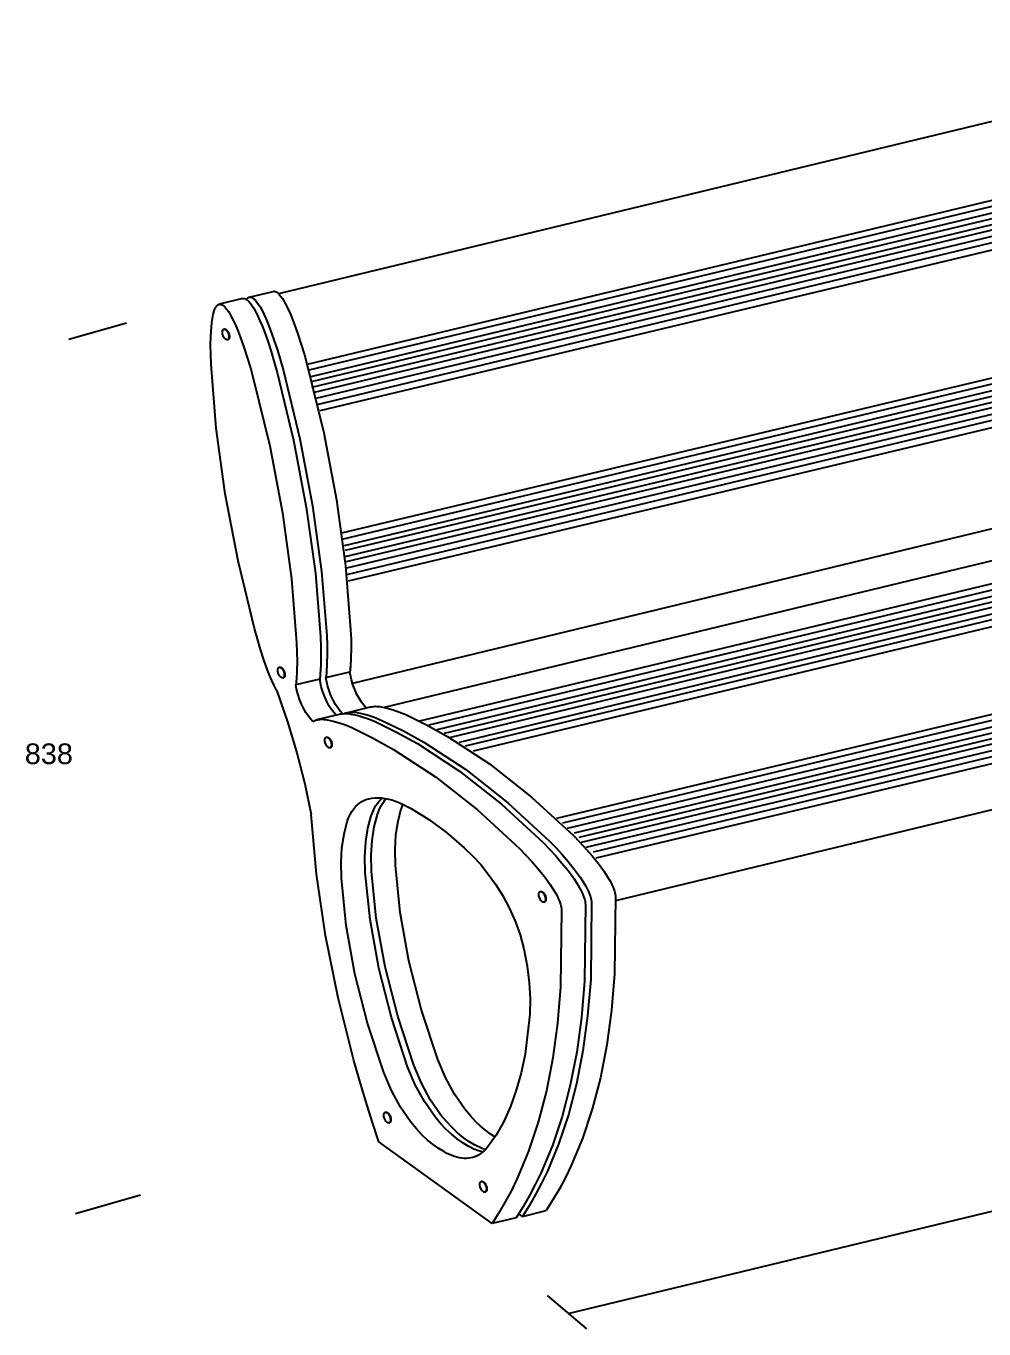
# Model space of a CAD drawing. Extents: x -56 to 236, y 85 to 286.
# Drawn here: x -56.3 to 89.9, y 84.6 to 283.4 of the extents above; entities that cross this region are included whole.
import ezdxf

# ---------------------------------------------------------------- set-up
doc = ezdxf.new("R2010")
doc.units = 0
doc.layers.add('LIVELLO_1', color=160, linetype='Continuous')
doc.styles.add('STD', font='txt')

# ---------------------------------------------------------------- blocks, each defined once
blk = doc.blocks.new('AI9-BLK1')
at = {"layer": 'LIVELLO_1', "color": 7}
for p, q in [((59.65734, 90.063667), (-109.577635, 49.230328)), ((64.308219, 78.99492), (-105.218212, 38.447696)), ((64.775374, 78.210816), (-104.967925, 37.586595)), ((65.029967, 77.299588), (-104.686978, 36.566674)), ((65.248386, 76.454334), (-104.62221, 35.809098)), ((65.361041, 75.593233), (-104.550724, 34.913717)), ((65.540186, 74.756074), (-104.17986, 34.184907)), ((65.794434, 73.876714), (-103.922683, 33.255076)), ((66.048682, 72.997009), (-103.771788, 32.293378)), ((66.268479, 71.879075), (-103.302738, 31.395241)), ((68.993205, 52.931394), (-99.978049, 12.733676)), ((69.068652, 52.139195), (-99.955484, 11.745622)), ((69.293962, 51.153725), (-99.577901, 10.802355)), ((69.496878, 50.316567), (-99.426834, 10.047363)), ((-115.01658, 48.493939), (-118.659252, 47.619402)), ((-114.064183, 48.724244), (-110.418928, 49.601193)), ((69.66741, 49.452882), (-99.653349, 9.080324)), ((69.622624, 48.620891), (-99.281106, 8.349275)), ((69.696693, 47.614234), (-99.238904, 7.368973)), ((69.823817, 46.737457), (-99.238904, 6.356976)), ((-117.942672, 43.831175), (-117.863435, 43.849606)), ((69.827951, 45.606088), (-98.944693, 5.371507)), ((-117.386461, 42.22042), (-117.306879, 42.238852)), ((69.895131, 30.396508), (-98.307522, -10.190506)), ((74.519482, 26.671671), (-93.45011, -13.859705)), ((80.536342, 24.515213), (-88.086785, -15.944849)), ((81.596053, 23.778652), (-86.674641, -16.561866)), ((82.86626, 23.142687), (-85.453182, -17.295844)), ((83.930105, 22.509651), (-84.310099, -17.852226)), ((84.969835, 21.990303), (-83.328419, -18.4484)), ((86.153914, 21.222047), (-82.050289, -19.208733)), ((87.28115, 20.604685), (-81.093758, -19.778207)), ((88.528963, 19.87622), (-79.895209, -20.551803)), ((101.733325, 9.520091), (-67.175917, -30.812676)), ((102.677626, 8.820909), (-66.253837, -31.519954)), ((103.371813, 8.012689), (-65.558445, -32.327829)), ((104.481822, 7.318675), (-64.451019, -33.022015)), ((105.176009, 6.62466), (-63.757004, -33.713446)), ((105.546701, 5.896023), (-63.383384, -34.442084)), ((106.242266, 5.087975), (-62.691953, -35.249959)), ((107.350898, 4.393789), (-61.581771, -35.944145)), ((107.769822, 3.469297), (-61.164742, -36.868809)), ((110.504883, -2.653326), (-58.151145, -43.349034)), ((-109.486168, -7.745178), (-109.408137, -7.72399)), ((-108.931335, -9.353348), (-108.851754, -9.334745)), ((-103.3067, -9.53611), (-106.950922, -10.410303)), ((-102.355682, -9.305634), (-98.710254, -8.431441)), ((-109.907503, -11.252802), (-109.854621, -11.356154)), ((-99.204453, -14.670508), (-95.556269, -13.796143)), ((-100.155471, -14.900985), (-103.799521, -15.775178)), ((-102.310723, -18.405853), (-102.23252, -18.390178)), ((-101.752962, -20.016608), (-101.676137, -19.998004)), ((-69.650357, -41.94998), (-69.570775, -41.928965)), ((-69.088634, -43.558151), (-69.009052, -43.539547)), ((-93.296459, -75.61752), (-93.217049, -75.596161)), ((-92.740076, -77.225347), (-92.662044, -77.203987)), ((-76.970323, -92.593573), (-94.270215, -80.126461)), ((-78.659281, -86.166747), (-78.5797, -86.147799)), ((-78.102726, -87.777674), (-78.023317, -87.758726)), ((-72.373705, -91.489075), (-72.922164, -91.094267)), ((-73.324896, -91.717141), (-76.970323, -92.593573))]:
    blk.add_line(p, q, dxfattribs=at)
for points in [[(-115.01658, 48.493939), (-114.974377, 48.504274), (-114.931831, 48.507203), (-114.886872, 48.507203), (-114.843119, 48.504274), (-114.798161, 48.501691), (-114.751652, 48.491011), (-114.703937, 48.47792), (-114.657773, 48.462072), (-114.609886, 48.440885), (-114.560966, 48.422281), (-114.464331, 48.363887), (-114.36873, 48.294985), (-114.266927, 48.215575), (-114.17012, 48.122902), (-114.076069, 48.016966)], [(-114.489308, 48.38249), (-114.437632, 48.448636), (-114.378204, 48.514954), (-114.321187, 48.570593), (-114.257625, 48.623647)], [(-114.257625, 48.623647), (-114.237816, 48.642078), (-114.215251, 48.658098), (-114.192858, 48.671362), (-114.167536, 48.684625), (-114.143765, 48.697717), (-114.121027, 48.708396), (-114.098634, 48.713736), (-114.069351, 48.721488), (-114.044374, 48.727), (-114.017847, 48.729584), (-113.992697, 48.734751), (-113.964964, 48.734751), (-113.935681, 48.73768), (-113.910704, 48.734751), (-113.878837, 48.732168), (-113.853516, 48.729584), (-113.795294, 48.71632), (-113.735693, 48.7003), (-113.673337, 48.676529), (-113.613909, 48.650174), (-113.555687, 48.615723), (-113.493331, 48.578516), (-113.431147, 48.536142), (-113.307985, 48.432789), (-113.213761, 48.345283), (-113.12505, 48.247443)], [(-114.076069, 48.016966), (-113.829744, 47.715003), (-113.596684, 47.381173), (-113.370169, 47.0234), (-113.162085, 46.647196)], [(-113.12505, 48.247443), (-112.879932, 47.942896), (-112.640153, 47.61165), (-112.4176, 47.254049), (-112.211066, 46.875089)], [(-110.418928, 49.601193), (-110.378965, 49.606361), (-110.336762, 49.611873), (-110.292837, 49.611873), (-110.247879, 49.609289), (-110.201542, 49.603777), (-110.156584, 49.595853), (-110.110075, 49.582589), (-110.06236, 49.566742), (-110.01344, 49.545555), (-109.965725, 49.524367), (-109.870468, 49.468729), (-109.768494, 49.399827), (-109.671859, 49.320245), (-109.576257, 49.224988), (-109.482378, 49.121636)], [(-109.482378, 49.121636), (-109.234676, 48.817089), (-108.997309, 48.485843), (-108.774928, 48.128242), (-108.566844, 47.752038)], [(-108.566844, 47.752038), (-108.192018, 46.999457), (-107.840963, 46.2312), (-107.509717, 45.449853), (-107.20517, 44.654897)], [(-119.846259, 44.146229), (-119.778735, 44.816472), (-119.684684, 45.457604), (-119.553598, 46.064458), (-119.401153, 46.636688)], [(-119.401153, 46.636688), (-119.296422, 46.912124), (-119.2382, 47.036836), (-119.170676, 47.150696), (-119.101774, 47.259217), (-119.024948, 47.354474), (-118.941405, 47.444735), (-118.854072, 47.521561)], [(-118.854072, 47.521561), (-118.832884, 47.539992), (-118.807735, 47.553428), (-118.787926, 47.56652), (-118.765533, 47.579783), (-118.742795, 47.593047), (-118.71644, 47.603554), (-118.691119, 47.61165), (-118.667348, 47.616818), (-118.642026, 47.62233), (-118.614293, 47.627498), (-118.590522, 47.630082), (-118.560033, 47.630082), (-118.533506, 47.630082), (-118.503189, 47.630082), (-118.479245, 47.630082), (-118.448928, 47.624914), (-118.390362, 47.614234), (-118.330934, 47.595631), (-118.273918, 47.574443), (-118.211561, 47.547916), (-118.150755, 47.510881), (-118.088399, 47.473846), (-118.026215, 47.431472), (-117.903053, 47.328119), (-117.811758, 47.240613), (-117.720119, 47.142601)], [(-117.720119, 47.142601), (-117.472588, 46.837882), (-117.240561, 46.506636), (-117.01818, 46.149035), (-116.807513, 45.773003)], [(-116.807513, 45.773003), (-116.432686, 45.01801), (-116.081631, 44.252165), (-115.752969, 43.468062), (-115.445839, 42.676034)], [(-113.162085, 46.647196), (-112.788464, 45.894787), (-112.434825, 45.126531), (-112.106508, 44.345011), (-111.800239, 43.552811)], [(-112.211066, 46.875089), (-111.837618, 46.12268), (-111.486563, 45.357008), (-111.155317, 44.572904), (-110.849392, 43.77812)], [(-119.887428, 38.508502), (-119.941688, 39.965778), (-119.954952, 41.391014), (-119.921879, 42.787311), (-119.846259, 44.146229)], [(-117.942672, 43.831175), (-117.925446, 43.833759), (-117.908221, 43.838926), (-117.890995, 43.838926), (-117.87377, 43.838926), (-117.855339, 43.833759), (-117.838113, 43.831175), (-117.820888, 43.828246), (-117.801078, 43.820495), (-117.783853, 43.817911), (-117.762665, 43.807231), (-117.725631, 43.788628), (-117.683084, 43.764857), (-117.643293, 43.738502), (-117.603674, 43.701122), (-117.564056, 43.666671), (-117.487058, 43.582094), (-117.418156, 43.481325), (-117.35201, 43.370221), (-117.295166, 43.250848), (-117.246073, 43.126308), (-117.209039, 42.999184), (-117.181133, 42.87206), (-117.163908, 42.750276), (-117.161152, 42.636243), (-117.171659, 42.527551), (-117.181133, 42.479836), (-117.191813, 42.434878), (-117.209039, 42.395259), (-117.226264, 42.355296), (-117.246073, 42.320845), (-117.257787, 42.30517), (-117.267261, 42.291906), (-117.280524, 42.27847), (-117.295166, 42.265207), (-117.309463, 42.257455), (-117.321521, 42.246775), (-117.340125, 42.238852), (-117.354594, 42.233684), (-117.369236, 42.225588), (-117.386461, 42.22042), (-117.40093, 42.22042), (-117.418156, 42.21508), (-117.435381, 42.21508), (-117.452607, 42.21508), (-117.469832, 42.22042), (-117.492398, 42.22042), (-117.509623, 42.225588), (-117.526849, 42.230756), (-117.54683, 42.238852), (-117.564056, 42.246775), (-117.606258, 42.265207), (-117.643293, 42.289322), (-117.68584, 42.315677), (-117.725631, 42.350128), (-117.762665, 42.387163), (-117.838113, 42.471912), (-117.912183, 42.572681), (-117.977123, 42.681374), (-118.034139, 42.800402), (-118.080476, 42.927698), (-118.12285, 43.052239), (-118.150755, 43.179363), (-118.165397, 43.303903), (-118.167981, 43.415007), (-118.157301, 43.526284), (-118.150755, 43.573998), (-118.137492, 43.619129), (-118.120266, 43.661504), (-118.103041, 43.698539), (-118.080476, 43.73299), (-118.071174, 43.746253), (-118.05946, 43.762273), (-118.046025, 43.775364), (-118.034139, 43.786044), (-118.019497, 43.793968), (-118.006406, 43.804475), (-117.991764, 43.812571), (-117.977123, 43.820495), (-117.959897, 43.828246), (-117.942672, 43.831175)], [(-117.863435, 43.849606), (-117.846209, 43.854946), (-117.828984, 43.85753), (-117.811758, 43.85753), (-117.794533, 43.85753), (-117.777307, 43.854946), (-117.760082, 43.852362), (-117.742856, 43.847022), (-117.720119, 43.841682), (-117.703065, 43.833759), (-117.683084, 43.828246), (-117.643293, 43.807231), (-117.603674, 43.78346), (-117.564056, 43.756761), (-117.524093, 43.72231), (-117.48568, 43.685275), (-117.41161, 43.600698), (-117.340125, 43.499929), (-117.272428, 43.388652), (-117.215584, 43.269452), (-117.166492, 43.147496), (-117.129457, 43.020372), (-117.101724, 42.890664), (-117.084498, 42.771291), (-117.080364, 42.652091), (-117.09225, 42.548738), (-117.101724, 42.498612), (-117.114815, 42.450725), (-117.129457, 42.411106), (-117.146682, 42.376655), (-117.166492, 42.339448), (-117.178377, 42.326357), (-117.188885, 42.312921), (-117.203526, 42.299658), (-117.215584, 42.286394), (-117.230054, 42.275886), (-117.24349, 42.265207), (-117.260715, 42.257455), (-117.275012, 42.251943), (-117.289654, 42.246775), (-117.306879, 42.238852)], [(-110.849392, 43.77812), (-110.294387, 42.209568), (-109.773661, 40.628097), (-109.29152, 39.04387), (-108.84917, 37.459471)], [(-107.20517, 44.654897), (-106.646204, 43.083934), (-106.129612, 41.504874), (-105.648676, 39.920647), (-105.200986, 38.333836)], [(-115.445839, 42.676034), (-114.889456, 41.104898), (-114.371658, 39.523427), (-113.886589, 37.941612), (-113.444238, 36.354801)], [(-111.800239, 43.552811), (-111.246612, 41.979264), (-110.724852, 40.400204), (-110.242711, 38.815977), (-109.797605, 37.231578)], [(-113.273534, -1.837356), (-115.771745, 8.492247), (-117.717535, 18.715912), (-119.09385, 28.751303), (-119.887428, 38.508502)], [(-105.200986, 38.333836), (-102.701397, 28.004234), (-100.756985, 17.780741), (-99.379291, 7.745178), (-98.58847, -2.012194)], [(-113.444238, 36.354801), (-110.944649, 26.022615), (-108.994725, 15.79895), (-107.621166, 5.763559), (-106.828966, -3.993813)], [(-109.797605, 37.231578), (-107.296465, 26.899564), (-105.352053, 16.673142), (-103.97436, 6.640508), (-103.183538, -3.116864)], [(-108.84917, 37.459471), (-106.345619, 27.127285), (-104.399657, 16.903619), (-103.026097, 6.870985), (-102.23252, -2.891727)], [(-111.26935, -8.158417), (-111.826938, -6.587453), (-112.346114, -5.008566), (-112.825671, -3.424167), (-113.273534, -1.837356)], [(-103.183538, -3.116864), (-103.129278, -4.576551), (-103.119976, -6.001959), (-103.149087, -7.3955), (-103.226085, -8.754591)], [(-102.23252, -2.891727), (-102.180843, -4.346074), (-102.167579, -5.771482), (-102.199447, -7.165023), (-102.276272, -8.524114)], [(-98.58847, -2.012194), (-98.531453, -3.469297), (-98.522152, -4.897117), (-98.556603, -6.29083), (-98.630844, -7.649921)], [(-106.828966, -3.993813), (-106.774706, -5.450916), (-106.762648, -6.876324), (-106.794515, -8.272449), (-106.868757, -9.628784)], [(-109.486168, -7.745178), (-109.474282, -7.74001), (-109.457057, -7.737082), (-109.439832, -7.737082), (-109.420022, -7.737082), (-109.402797, -7.74001), (-109.382987, -7.742594), (-109.365762, -7.747761), (-109.348537, -7.750517), (-109.325971, -7.761025), (-109.306162, -7.766365), (-109.269127, -7.787552), (-109.229164, -7.811496), (-109.189545, -7.837851), (-109.151133, -7.869718), (-109.114098, -7.906753), (-109.037272, -7.994258), (-108.962858, -8.092271), (-108.89809, -8.203547), (-108.83849, -8.322748), (-108.78957, -8.447288), (-108.749607, -8.574412), (-108.725836, -8.701536), (-108.709988, -8.823492), (-108.70861, -8.939937), (-108.715156, -9.045873), (-108.725836, -9.093588), (-108.737893, -9.141475), (-108.749607, -9.183677), (-108.772344, -9.220884), (-108.792154, -9.252579), (-108.804211, -9.268599), (-108.817303, -9.281862), (-108.826605, -9.29771), (-108.83849, -9.305634), (-108.854338, -9.316313), (-108.868979, -9.326821), (-108.883621, -9.334745), (-108.89809, -9.342668), (-108.915316, -9.348008), (-108.931335, -9.353348), (-108.948561, -9.355932), (-108.965786, -9.358516), (-108.980084, -9.358516), (-109.002821, -9.358516), (-109.020047, -9.358516), (-109.037272, -9.353348), (-109.054498, -9.353348), (-109.074307, -9.342668), (-109.091532, -9.340084), (-109.114098, -9.332161), (-109.151133, -9.31373), (-109.192129, -9.28703), (-109.229164, -9.257919), (-109.271711, -9.226224), (-109.308746, -9.186433), (-109.385571, -9.101684), (-109.457057, -9.003671), (-109.519413, -8.892394), (-109.577635, -8.773194), (-109.63069, -8.648654), (-109.667725, -8.52153), (-109.694252, -8.394406), (-109.711477, -8.272449), (-109.714061, -8.155833), (-109.702176, -8.049896), (-109.694252, -7.999426), (-109.682366, -7.957223), (-109.667725, -7.917432), (-109.649121, -7.877641), (-109.63069, -7.843363), (-109.617254, -7.827343), (-109.605541, -7.814079), (-109.590899, -7.800816), (-109.577635, -7.787552), (-109.562994, -7.779628), (-109.55128, -7.768949), (-109.536639, -7.761025), (-109.519413, -7.753274), (-109.50615, -7.750517), (-109.486168, -7.745178)], [(-109.408137, -7.72399), (-109.392289, -7.72399), (-109.375064, -7.721406), (-109.357838, -7.718823), (-109.340613, -7.718823), (-109.323387, -7.721406), (-109.303578, -7.72399), (-109.286353, -7.726574), (-109.269127, -7.731914), (-109.246389, -7.74001), (-109.22658, -7.747761), (-109.189545, -7.766365), (-109.151133, -7.790136), (-109.108758, -7.819419), (-109.071723, -7.851114), (-109.03176, -7.888321), (-108.955107, -7.973071), (-108.883621, -8.07384), (-108.818509, -8.18236), (-108.760286, -8.304317), (-108.709988, -8.428857), (-108.672953, -8.553225), (-108.646426, -8.680521), (-108.631957, -8.804889), (-108.629201, -8.921505), (-108.635746, -9.027442), (-108.646426, -9.075157), (-108.655728, -9.122871), (-108.672953, -9.16249), (-108.692763, -9.199697), (-108.712572, -9.234148), (-108.725836, -9.249995), (-108.737893, -9.263259), (-108.747023, -9.27635), (-108.760286, -9.28703), (-108.774928, -9.300294), (-108.78957, -9.310801), (-108.804211, -9.316313), (-108.818509, -9.324065), (-108.834528, -9.329405), (-108.851754, -9.334745)], [(-98.630844, -7.649921), (-98.64807, -7.84853), (-98.665123, -8.04714), (-98.685105, -8.237998), (-98.710254, -8.431441)], [(-109.907503, -11.252802), (-110.28233, -10.503149), (-110.636141, -9.73472), (-110.964459, -8.9532), (-111.26935, -8.158417)], [(-106.868757, -9.628784), (-106.888566, -9.830322), (-106.905792, -10.023419), (-106.925773, -10.219617), (-106.950922, -10.410303)], [(-103.226085, -8.754591), (-103.240554, -8.9532), (-103.260536, -9.149226), (-103.282929, -9.342668), (-103.3067, -9.53611)], [(-100.805905, -15.057393), (-101.166262, -14.633474), (-101.513184, -14.164424), (-101.841846, -13.655583), (-102.217878, -12.974832), (-102.550502, -12.251535), (-102.837823, -11.501882), (-103.065716, -10.741549), (-103.3067, -9.53611)], [(-102.276272, -8.524114), (-102.290742, -8.725307), (-102.310723, -8.921505), (-102.333116, -9.114775), (-102.355682, -9.305634)], [(-99.844207, -14.840007), (-100.206976, -14.418844), (-100.554241, -13.949795), (-100.882731, -13.438542), (-101.260314, -12.755035), (-101.596727, -12.029154), (-101.884048, -11.279329), (-102.110735, -10.51624), (-102.355682, -9.305634)], [(-96.210665, -13.952378), (-96.572228, -13.528459), (-96.920699, -13.059754), (-97.243849, -12.55367), (-97.62281, -11.870163), (-97.953883, -11.146865), (-98.237415, -10.399796), (-98.467891, -9.636879), (-98.710254, -8.431441)], [(-109.854621, -11.356154), (-108.212, -16.04269), (-106.787969, -20.769189), (-105.586492, -25.492759), (-104.624794, -30.181879)], [(-104.359866, -16.029426), (-104.730903, -15.61102), (-105.089709, -15.139386), (-105.430085, -14.625378), (-105.746861, -14.074335), (-106.1005, -13.343113), (-106.406425, -12.582781), (-106.659295, -11.806601), (-106.828966, -11.101734), (-106.950922, -10.410303)], [(-95.556269, -13.796143), (-95.365583, -13.753769), (-95.172313, -13.724485), (-94.974737, -13.706054), (-94.774749, -13.695546), (-94.572177, -13.69813), (-94.364094, -13.711222), (-94.154804, -13.732581), (-93.944137, -13.761692)], [(-93.944137, -13.761692), (-93.015683, -13.963058), (-92.073966, -14.227986), (-91.121398, -14.561816), (-90.156943, -14.967131)], [(-104.359866, -16.029426), (-104.265987, -15.960524), (-104.214311, -15.931586), (-104.165218, -15.902302), (-104.113542, -15.875947), (-104.063243, -15.85476), (-104.007605, -15.8334), (-103.954551, -15.817553)], [(-103.954551, -15.817553), (-103.786258, -15.775178), (-103.618137, -15.738144), (-103.448466, -15.711444), (-103.277762, -15.690429), (-103.097583, -15.676993), (-102.921366, -15.674409), (-102.694851, -15.682505), (-102.464374, -15.700937), (-102.184805, -15.743311)], [(-102.184805, -15.743311), (-101.258936, -15.941921), (-100.317046, -16.207021), (-99.362066, -16.540851), (-98.396233, -16.94875)], [(-100.155471, -14.900985), (-99.965991, -14.858438), (-99.767381, -14.826571), (-99.569805, -14.80814), (-99.36999, -14.800216), (-99.164662, -14.800216), (-98.959334, -14.81348), (-98.751251, -14.837251), (-98.539377, -14.866534)], [(-99.595127, -14.810896), (-99.538283, -14.781785), (-99.47851, -14.755086), (-99.41891, -14.731314), (-99.358104, -14.710127), (-99.192395, -14.670508), (-99.026858, -14.633474), (-98.853398, -14.606774), (-98.677181, -14.588343), (-98.502342, -14.575079), (-98.324748, -14.569739), (-98.099783, -14.580419), (-97.869134, -14.599023), (-97.589737, -14.641225)], [(-98.539377, -14.866534), (-97.61213, -15.065144), (-96.667657, -15.332656), (-95.716638, -15.669242), (-94.752356, -16.06939)], [(-97.589737, -14.641225), (-96.660939, -14.837251), (-95.719222, -15.104935), (-94.76562, -15.438765), (-93.803749, -15.841496)], [(-93.803749, -15.841496), (-90.629955, -17.385933), (-87.441519, -19.153094), (-81.024856, -23.349393), (-74.61095, -28.401798), (-68.25027, -34.259149)], [(-90.156943, -14.967131), (-86.985905, -16.508984), (-83.797469, -18.276145), (-77.380979, -22.4752), (-70.964316, -27.527433), (-64.602086, -33.38754)], [(-98.396233, -16.94875), (-95.229157, -18.488019), (-92.036759, -20.257764), (-85.621647, -24.454235), (-79.204985, -29.506295), (-72.842754, -35.363991)], [(-94.752356, -16.06939), (-91.583729, -17.613826), (-88.39271, -19.383571), (-81.976047, -23.57987), (-75.562141, -28.629519), (-69.19991, -34.489626)], [(-102.310723, -18.405853), (-102.296082, -18.403269), (-102.278856, -18.400513), (-102.261631, -18.400513), (-102.244405, -18.400513), (-102.227352, -18.403269), (-102.204614, -18.405853), (-102.187389, -18.408609), (-102.167579, -18.416533), (-102.150354, -18.424457), (-102.127961, -18.429797), (-102.090754, -18.450984), (-102.053719, -18.472171), (-102.01255, -18.498699), (-101.975515, -18.535733), (-101.933141, -18.572768), (-101.859071, -18.65769), (-101.787413, -18.758287), (-101.719889, -18.866807), (-101.664251, -18.986007), (-101.613953, -19.110548), (-101.574162, -19.237672), (-101.547635, -19.364796), (-101.532993, -19.486752), (-101.530409, -19.603368), (-101.539711, -19.709305), (-101.547635, -19.759776), (-101.559692, -19.801978), (-101.574162, -19.841769), (-101.596727, -19.88156), (-101.616536, -19.916011), (-101.62446, -19.932031), (-101.639102, -19.945122), (-101.650987, -19.958386), (-101.664251, -19.971649), (-101.678893, -19.982157), (-101.693362, -19.990253), (-101.705248, -19.998004), (-101.719889, -20.0061), (-101.735737, -20.01144), (-101.752962, -20.016608), (-101.772944, -20.019191), (-101.787413, -20.02212), (-101.804639, -20.02212), (-101.821864, -20.02212), (-101.841846, -20.019191), (-101.859071, -20.016608), (-101.876297, -20.01144), (-101.89869, -20.008684), (-101.915915, -20.00076), (-101.935725, -19.992837), (-101.975515, -19.971649), (-102.013928, -19.953218), (-102.053719, -19.921351), (-102.090754, -19.889484), (-102.130545, -19.852449), (-102.20737, -19.764943), (-102.278856, -19.667103), (-102.343796, -19.555654), (-102.402018, -19.436626), (-102.452317, -19.312086), (-102.489524, -19.184789), (-102.516051, -19.057665), (-102.530693, -18.935709), (-102.533276, -18.821849), (-102.526558, -18.713328), (-102.516051, -18.665613), (-102.503993, -18.620655), (-102.489524, -18.575524), (-102.472298, -18.541073), (-102.452317, -18.506622), (-102.439053, -18.490603), (-102.429924, -18.477339), (-102.415282, -18.464248), (-102.402018, -18.453568), (-102.387377, -18.44306), (-102.372907, -18.432381), (-102.358438, -18.427213), (-102.343796, -18.416533), (-102.329154, -18.408609), (-102.310723, -18.405853)], [(-102.23252, -18.390178), (-102.217878, -18.384666), (-102.199447, -18.379498), (-102.182221, -18.379498), (-102.164996, -18.379498), (-102.14777, -18.384666), (-102.125205, -18.38725), (-102.107979, -18.390178), (-102.089548, -18.395346), (-102.070945, -18.403269), (-102.052513, -18.408609), (-102.01255, -18.429797), (-101.975515, -18.453568), (-101.933141, -18.479923), (-101.893522, -18.517302), (-101.853559, -18.551753), (-101.779489, -18.63633), (-101.705248, -18.739683), (-101.641686, -18.848204), (-101.584669, -18.967576), (-101.532993, -19.092116), (-101.495958, -19.216656), (-101.470809, -19.346364), (-101.453583, -19.468148), (-101.451, -19.584765), (-101.461507, -19.690874), (-101.470809, -19.738588), (-101.480111, -19.786131), (-101.495958, -19.825749), (-101.515767, -19.863129), (-101.537127, -19.89758), (-101.545051, -19.910671), (-101.559692, -19.926518), (-101.571406, -19.939782), (-101.584669, -19.953218), (-101.599311, -19.960969), (-101.613953, -19.971649), (-101.627216, -19.982157), (-101.641686, -19.987669), (-101.658911, -19.992837), (-101.676137, -19.998004)], [(-99.09576, -31.281553), (-98.890432, -30.72517), (-98.655994, -30.208406), (-98.391066, -29.736772), (-98.102367, -29.313026), (-97.780423, -28.934065), (-97.61213, -28.764566), (-97.434707, -28.602991), (-97.254529, -28.457264), (-97.066427, -28.324628), (-96.870401, -28.203016), (-96.675581, -28.094151), (-96.470425, -27.999066), (-96.260963, -27.916728), (-96.047712, -27.850583), (-95.827743, -27.79236)], [(-95.827743, -27.79236), (-95.356281, -27.707611), (-94.8688, -27.657313), (-94.374601, -27.646633), (-93.867483, -27.675916), (-93.350891, -27.739306), (-92.827581, -27.839903), (-92.297725, -27.977707), (-91.759946, -28.152717), (-91.212865, -28.364591), (-90.666989, -28.613671)], [(-95.45171, -30.404432), (-95.120637, -29.567274), (-94.93374, -29.185902), (-94.725656, -28.833468), (-94.503276, -28.502395), (-94.266081, -28.203016), (-94.011833, -27.932576), (-93.741565, -27.686596)], [(-94.497936, -30.176711), (-94.23163, -29.469433), (-93.912442, -28.825545), (-93.734847, -28.536846), (-93.544333, -28.263994), (-93.346929, -28.009746), (-93.133506, -27.776168)], [(-91.752022, -37.944368), (-91.806283, -35.54417), (-91.669857, -33.284187), (-91.354458, -31.194048), (-90.852508, -29.302346)], [(-90.852508, -29.302346), (-90.795664, -29.130091), (-90.735891, -28.963348), (-90.672502, -28.799017), (-90.607389, -28.640198)], [(-90.666989, -28.613671), (-89.329259, -29.302346), (-86.64019, -30.944967), (-83.941819, -32.93451), (-81.256711, -35.258227), (-79.924148, -36.534979)], [(-98.082558, -67.740654), (-100.503771, -58.145374), (-102.415282, -48.636566), (-103.789014, -39.287611), (-104.624794, -30.181879)], [(-99.989935, -39.923575), (-100.044195, -37.520621), (-99.911731, -35.265806), (-99.595127, -33.172911), (-99.09576, -31.281553)], [(-96.347091, -39.04921), (-96.398767, -36.646256), (-96.267681, -34.386618), (-95.947115, -32.296134), (-95.45171, -30.404432)], [(-95.394694, -38.818389), (-95.448954, -36.418535), (-95.316663, -34.158552), (-94.997302, -32.070825), (-94.497936, -30.176711)], [(-64.602086, -33.38754), (-63.640388, -34.370426), (-62.686613, -35.409122), (-61.744896, -36.500528), (-60.817476, -37.639821)], [(-72.842754, -35.363991), (-71.882434, -36.352045), (-70.927281, -37.387985), (-69.985565, -38.479391), (-69.060729, -39.618684)], [(-69.19991, -34.489626), (-68.238212, -35.475268), (-67.284437, -36.51362), (-66.342721, -37.60537), (-65.412889, -38.744319)], [(-68.25027, -34.259149), (-67.284437, -35.247547), (-66.332213, -36.285899), (-65.39308, -37.374894), (-64.461698, -38.516598)], [(-79.924148, -36.534979), (-78.741447, -37.843771), (-77.580967, -39.282443), (-76.473541, -40.842727), (-75.416413, -42.501196)], [(-60.817476, -37.639821), (-60.355317, -38.248914), (-59.903665, -38.892803), (-59.469066, -39.565974), (-59.047903, -40.262573)], [(-89.890982, -68.662562), (-92.362665, -61.165345), (-94.283306, -53.641601), (-95.622587, -46.223277), (-96.347091, -39.04921)], [(-88.940997, -68.432429), (-91.411475, -60.934868), (-93.333666, -53.413536), (-94.668812, -45.998312), (-95.394694, -38.818389)], [(-85.292985, -67.555308), (-87.767425, -60.060847), (-89.688066, -52.534003), (-91.022007, -45.118779), (-91.752022, -37.944368)], [(-69.060729, -39.618684), (-68.594607, -40.230533), (-68.144161, -40.871665), (-67.709734, -41.542081), (-67.291155, -42.241435)], [(-65.412889, -38.744319), (-64.947801, -39.353756), (-64.498733, -39.997645), (-64.062929, -40.670472), (-63.643144, -41.36707)], [(-64.461698, -38.516598), (-63.999367, -39.126036), (-63.54892, -39.769579), (-63.11191, -40.439995), (-62.691953, -41.139349)], [(-93.536237, -69.536927), (-96.008093, -62.036954), (-97.931318, -54.515622), (-99.266809, -47.100398), (-99.989935, -39.923575)], [(-63.643144, -41.36707), (-63.437644, -41.746031), (-63.251092, -42.143595), (-63.080043, -42.55425), (-62.931731, -42.972829)], [(-62.691953, -41.139349), (-62.486797, -41.521066), (-62.295939, -41.915529), (-62.127646, -42.326185), (-61.979335, -42.744764)], [(-59.047903, -40.262573), (-58.842575, -40.641189), (-58.653095, -41.041509), (-58.482391, -41.449408), (-58.331151, -41.865231)], [(-75.416413, -42.501196), (-74.369965, -44.421836), (-73.463905, -46.461677), (-72.71408, -48.573521), (-72.148568, -50.703279)], [(-69.650357, -41.94998), (-69.631753, -41.947569), (-69.611772, -41.944813), (-69.596096, -41.942057), (-69.577493, -41.944813), (-69.560267, -41.944813), (-69.543042, -41.94998), (-69.52306, -41.952736), (-69.506007, -41.958249), (-69.483442, -41.965828), (-69.466216, -41.97134), (-69.425047, -41.9927), (-69.388013, -42.016471), (-69.348394, -42.045409), (-69.308431, -42.077104), (-69.271396, -42.114311), (-69.194571, -42.201817), (-69.123085, -42.297246), (-69.056767, -42.410934), (-68.997339, -42.527723), (-68.949624, -42.654847), (-68.913795, -42.779215), (-68.883306, -42.906339), (-68.868837, -43.031051), (-68.866081, -43.145084), (-68.875382, -43.253604), (-68.883306, -43.301147), (-68.897948, -43.346278), (-68.913795, -43.388652), (-68.929643, -43.428615), (-68.949624, -43.457554), (-68.962888, -43.476158), (-68.974773, -43.486837), (-68.986659, -43.502685), (-69.002507, -43.51302), (-69.011808, -43.5237), (-69.026278, -43.53438), (-69.042297, -43.542303), (-69.056767, -43.550227), (-69.073992, -43.555739), (-69.088634, -43.558151), (-69.105859, -43.563319), (-69.123085, -43.563319), (-69.14031, -43.566075), (-69.157536, -43.566075), (-69.177345, -43.563319), (-69.194571, -43.560907), (-69.214552, -43.558151), (-69.231778, -43.550227), (-69.254171, -43.54506), (-69.271396, -43.537136), (-69.311359, -43.518532), (-69.348394, -43.494417), (-69.388013, -43.465478), (-69.429009, -43.431027), (-69.466216, -43.394164), (-69.543042, -43.309071), (-69.611772, -43.208474), (-69.682224, -43.099953), (-69.741652, -42.980753), (-69.787988, -42.85604), (-69.825023, -42.728916), (-69.854306, -42.601792), (-69.870154, -42.479836), (-69.872738, -42.363392), (-69.864986, -42.257283), (-69.854306, -42.206984), (-69.839665, -42.161854), (-69.825023, -42.122235), (-69.80797, -42.085373), (-69.787988, -42.048166), (-69.776103, -42.03473), (-69.762839, -42.021638), (-69.753537, -42.008202), (-69.736484, -41.995111), (-69.724426, -41.984431), (-69.711163, -41.976508), (-69.696693, -41.965828), (-69.682224, -41.958249), (-69.664998, -41.955148), (-69.650357, -41.94998)], [(-69.570775, -41.928965), (-69.55355, -41.928965), (-69.53374, -41.926209), (-69.516515, -41.926209), (-69.499289, -41.926209), (-69.482064, -41.928965), (-69.464838, -41.928965), (-69.445029, -41.931377), (-69.425047, -41.939645), (-69.405238, -41.944813), (-69.388013, -41.955148), (-69.34581, -41.97134), (-69.308431, -41.995111), (-69.271396, -42.02715), (-69.229022, -42.058501), (-69.191987, -42.095708), (-69.114989, -42.183213), (-69.043503, -42.278642), (-68.977357, -42.392331), (-68.917757, -42.511875), (-68.871421, -42.636243), (-68.834386, -42.763367), (-68.803897, -42.88808), (-68.789255, -43.012448), (-68.786671, -43.126136), (-68.797351, -43.235001), (-68.803897, -43.282543), (-68.819744, -43.327674), (-68.834386, -43.367293), (-68.851611, -43.407256), (-68.871421, -43.441707), (-68.883306, -43.457554), (-68.895192, -43.470645), (-68.908455, -43.484081), (-68.923097, -43.494417), (-68.932399, -43.505096), (-68.948246, -43.51302), (-68.962888, -43.521288), (-68.977357, -43.531624), (-68.994583, -43.537136), (-69.009052, -43.539547)], [(-61.811042, -43.63222), (-61.952808, -55.365871), (-62.417896, -60.913853), (-63.141193, -66.219989), (-64.119945, -71.258786), (-65.355701, -76.017152), (-66.842087, -80.46787), (-68.566874, -84.595784)], [(-67.291155, -42.241435), (-67.081866, -42.623152), (-66.893764, -43.023128), (-66.725471, -43.428615), (-66.574403, -43.84685)], [(-58.16837, -42.7582), (-58.308758, -54.489439), (-58.773674, -60.036732), (-59.495593, -65.343212), (-60.477101, -70.382353), (-61.713029, -75.140375), (-63.195454, -79.590749), (-64.92403, -83.718663)], [(-62.931731, -42.972829), (-62.86283, -43.20055), (-62.812531, -43.425515), (-62.780664, -43.648412), (-62.763439, -43.863042)], [(-61.979335, -42.744764), (-61.913017, -42.970073), (-61.863924, -43.198138), (-61.826889, -43.420347), (-61.811042, -43.63222)], [(-58.331151, -41.865231), (-58.270345, -42.095708), (-58.216085, -42.321017), (-58.18284, -42.54357), (-58.16837, -42.7582)], [(-66.411622, -44.737063), (-66.548048, -56.470713), (-67.011586, -62.018351), (-67.736262, -67.322075), (-68.720353, -72.363972), (-69.953697, -77.119238), (-71.434572, -81.569956), (-73.161943, -85.700281)], [(-62.763439, -43.863042), (-62.903826, -55.593936), (-63.366158, -61.141574), (-64.093418, -66.445298), (-65.072342, -71.489607), (-66.30827, -76.244872), (-67.790522, -80.69318), (-69.516515, -84.823505)], [(-66.574403, -43.84685), (-66.505501, -44.074915), (-66.456753, -44.302636), (-66.423508, -44.525189), (-66.411622, -44.737063)], [(-72.148568, -50.703279), (-71.651957, -53.312594), (-71.329841, -55.861276), (-71.200133, -58.314528), (-71.251809, -60.638245)], [(-71.251809, -60.638245), (-71.975107, -66.768448), (-72.568353, -69.603417), (-73.312838, -72.260619), (-74.203223, -74.735232), (-75.230895, -77.015885), (-76.402055, -79.090177), (-77.708091, -80.947772)], [(-79.458027, -77.077207), (-80.320334, -76.168391), (-81.156114, -75.161734), (-82.735174, -72.872468), (-84.128543, -70.310695), (-85.292985, -67.555308)], [(-94.270215, -80.126461), (-95.286174, -77.0369), (-96.260963, -73.940103), (-97.194929, -70.843307), (-98.082558, -67.740654)], [(-87.698523, -79.058826), (-88.561003, -78.15001), (-89.399367, -77.137841), (-90.973086, -74.854087), (-92.371795, -72.289903), (-93.536237, -69.536927)], [(-84.054473, -78.181705), (-84.915575, -77.275645), (-85.755317, -76.26382), (-87.330242, -73.979722), (-88.726539, -71.415538), (-89.890982, -68.662562)], [(-83.106038, -77.951228), (-83.96559, -77.045168), (-84.804298, -76.032999), (-86.377846, -73.74959), (-87.775349, -71.184716), (-88.940997, -68.432429)], [(-93.296459, -75.61752), (-93.281989, -75.611664), (-93.264764, -75.611664), (-93.247538, -75.609252), (-93.230313, -75.611664), (-93.213087, -75.611664), (-93.193106, -75.611664), (-93.17588, -75.619588), (-93.158655, -75.622688), (-93.136262, -75.630612), (-93.116452, -75.638191), (-93.076489, -75.657139), (-93.039454, -75.680566), (-92.99708, -75.712605), (-92.960045, -75.741544), (-92.92146, -75.778751), (-92.844807, -75.865912), (-92.773149, -75.964097), (-92.708209, -76.075374), (-92.648781, -76.194918), (-92.599688, -76.319286), (-92.562653, -76.44641), (-92.53492, -76.573879), (-92.520279, -76.695491), (-92.517695, -76.811935), (-92.525446, -76.918044), (-92.53492, -76.965931), (-92.545428, -77.010717), (-92.565237, -77.055848), (-92.582463, -77.090299), (-92.602272, -77.12475), (-92.61433, -77.137841), (-92.627593, -77.153689), (-92.636723, -77.167124), (-92.648781, -77.17746), (-92.664628, -77.190896), (-92.67927, -77.201575), (-92.693911, -77.206743), (-92.708209, -77.215011), (-92.725434, -77.220179), (-92.740076, -77.225347), (-92.757301, -77.228103), (-92.775905, -77.230514), (-92.790374, -77.230514), (-92.810356, -77.230514), (-92.827581, -77.230514), (-92.844807, -77.228103), (-92.864616, -77.22259), (-92.884425, -77.217423), (-92.901651, -77.211911), (-92.92146, -77.203987), (-92.960045, -77.182972), (-92.999836, -77.156445), (-93.039454, -77.129917), (-93.082001, -77.098223), (-93.119036, -77.061015), (-93.195862, -76.976266), (-93.264764, -76.875669), (-93.333666, -76.764393), (-93.387926, -76.644848), (-93.439602, -76.523236), (-93.476637, -76.393356), (-93.501786, -76.266232), (-93.521596, -76.144276), (-93.524179, -76.027831), (-93.512466, -75.924478), (-93.501786, -75.87418), (-93.492657, -75.829049), (-93.476637, -75.786675), (-93.459412, -75.749468), (-93.439602, -75.715017), (-93.427544, -75.701925), (-93.415659, -75.686078), (-93.402568, -75.672642), (-93.387926, -75.662307), (-93.373284, -75.648871), (-93.358643, -75.638191), (-93.346929, -75.633023), (-93.33091, -75.6251), (-93.313684, -75.619588), (-93.296459, -75.61752)], [(-93.217049, -75.596161), (-93.202407, -75.593405), (-93.185182, -75.593405), (-93.167957, -75.593405), (-93.150731, -75.593405), (-93.133506, -75.593405), (-93.11094, -75.596161), (-93.093715, -75.598572), (-93.076489, -75.606496), (-93.05668, -75.611664), (-93.034287, -75.619588), (-92.99708, -75.638191), (-92.960045, -75.662307), (-92.918876, -75.69159), (-92.881841, -75.72294), (-92.842051, -75.762904), (-92.767981, -75.847653), (-92.693911, -75.945838), (-92.628799, -76.057115), (-92.570577, -76.173559), (-92.520279, -76.300683), (-92.483244, -76.430219), (-92.456544, -76.552519), (-92.442247, -76.679299), (-92.439319, -76.793676), (-92.446037, -76.899441), (-92.456544, -76.949739), (-92.466018, -76.992114), (-92.485828, -77.034833), (-92.503053, -77.074451), (-92.522862, -77.10339), (-92.53492, -77.121994), (-92.545428, -77.135085), (-92.557313, -77.148521), (-92.570577, -77.161612), (-92.585219, -77.172292), (-92.599688, -77.18056), (-92.61433, -77.18814), (-92.628799, -77.196063), (-92.647403, -77.201575), (-92.662044, -77.203987)], [(-76.584817, -79.373708), (-77.306737, -78.896907), (-78.028657, -78.35396), (-78.745409, -77.747279), (-79.458027, -77.077207)], [(-84.282194, -81.670553), (-85.135372, -81.15689), (-85.995095, -80.547797), (-86.850685, -79.845686), (-87.698523, -79.058826)], [(-80.639522, -80.796188), (-81.491322, -80.282524), (-82.352252, -79.670675), (-83.205257, -78.970976), (-84.054473, -78.181705)], [(-79.687126, -80.568812), (-80.540131, -80.052392), (-81.397099, -79.439854), (-82.255617, -78.740844), (-83.106038, -77.951228)], [(-77.708091, -80.947772), (-77.939773, -81.225791), (-78.188854, -81.482796), (-78.451198, -81.716029), (-78.724221, -81.925146), (-79.007408, -82.102568), (-79.304203, -82.258976), (-79.610128, -82.388511), (-79.926732, -82.491864), (-80.25281, -82.569034), (-80.58664, -82.621744), (-80.930977, -82.64586), (-81.279449, -82.643104), (-81.63705, -82.614165), (-82.001196, -82.558354), (-82.372061, -82.476361), (-82.746887, -82.365084), (-83.125848, -82.229692), (-83.506014, -82.070529), (-83.894104, -81.882771), (-84.282194, -81.670553)], [(-78.399521, -81.676065), (-78.671167, -81.612676), (-79.22221, -81.448345), (-79.783761, -81.230959), (-80.349445, -80.95294), (-80.639522, -80.796188)], [(-78.011431, -81.305373), (-78.424843, -81.167569), (-78.841871, -80.997726), (-79.262001, -80.796188), (-79.687126, -80.568812)], [(-69.516515, -84.823505), (-70.403971, -86.646305), (-71.332425, -88.40537), (-72.308937, -90.095534), (-73.324896, -91.717141)], [(-68.566874, -84.595784), (-69.454331, -86.420995), (-70.381578, -88.17765), (-71.357746, -89.867469), (-72.373705, -91.489075), (-68.729655, -90.611954)], [(-64.92403, -83.718663), (-65.808903, -85.543874), (-66.737356, -87.303284), (-67.712318, -88.991037), (-68.729655, -90.611954)], [(-78.659281, -86.166747), (-78.642056, -86.163991), (-78.62483, -86.161235), (-78.607605, -86.161235), (-78.59038, -86.161235), (-78.573154, -86.161235), (-78.555929, -86.166747), (-78.538703, -86.169159), (-78.516138, -86.177083), (-78.498912, -86.18225), (-78.479103, -86.188107), (-78.43914, -86.208778), (-78.399521, -86.232893), (-78.359903, -86.262177), (-78.320112, -86.293871), (-78.280493, -86.33349), (-78.204873, -86.418239), (-78.134593, -86.516425), (-78.065691, -86.627701), (-78.011431, -86.746557), (-77.962511, -86.871269), (-77.922548, -86.998738), (-77.897571, -87.123106), (-77.877762, -87.247818), (-77.875005, -87.364263), (-77.888097, -87.472783), (-77.897571, -87.520325), (-77.908251, -87.565112), (-77.922548, -87.605419), (-77.939773, -87.645038), (-77.962511, -87.676733), (-77.974224, -87.695336), (-77.984904, -87.702915), (-77.996962, -87.719107), (-78.011431, -87.732199), (-78.025901, -87.740122), (-78.03658, -87.751147), (-78.056562, -87.758726), (-78.068448, -87.76665), (-78.085673, -87.771817), (-78.102726, -87.777674), (-78.117368, -87.779741), (-78.134593, -87.779741), (-78.151819, -87.785598), (-78.170422, -87.785598), (-78.187648, -87.779741), (-78.206079, -87.777674), (-78.224683, -87.774573), (-78.243114, -87.76665), (-78.263268, -87.761482), (-78.283077, -87.753558), (-78.322696, -87.734955), (-78.359903, -87.711184), (-78.402105, -87.684656), (-78.43914, -87.647794), (-78.479103, -87.610587), (-78.555929, -87.528249), (-78.627414, -87.427652), (-78.690976, -87.31672), (-78.750576, -87.197175), (-78.797085, -87.072807), (-78.839288, -86.945339), (-78.864437, -86.821316), (-78.879079, -86.696603), (-78.881662, -86.580159), (-78.873739, -86.47405), (-78.864437, -86.426163), (-78.853929, -86.378621), (-78.836704, -86.339002), (-78.816895, -86.301795), (-78.797085, -86.267344), (-78.785027, -86.251152), (-78.775898, -86.238061), (-78.762634, -86.224969), (-78.750576, -86.211534), (-78.735935, -86.201198), (-78.721293, -86.193275), (-78.705446, -86.185351), (-78.690976, -86.177083), (-78.673751, -86.171915), (-78.659281, -86.166747)], [(-78.5797, -86.147799), (-78.562474, -86.145388), (-78.545421, -86.142632), (-78.528196, -86.142632), (-78.51097, -86.142632), (-78.493745, -86.145388), (-78.476519, -86.147799), (-78.456365, -86.147799), (-78.436556, -86.158824), (-78.419331, -86.161235), (-78.399521, -86.171915), (-78.359903, -86.193275), (-78.320112, -86.211534), (-78.280493, -86.240817), (-78.239324, -86.277679), (-78.202117, -86.314886), (-78.125464, -86.397224), (-78.056562, -86.497821), (-77.988866, -86.608753), (-77.932022, -86.728298), (-77.880345, -86.852666), (-77.843311, -86.97979), (-77.819195, -87.107258), (-77.800764, -87.22887), (-77.799386, -87.345315), (-77.80886, -87.451423), (-77.819195, -87.502066), (-77.828669, -87.544441), (-77.843311, -87.58406), (-77.860536, -87.623678), (-77.880345, -87.658129), (-77.894987, -87.674321), (-77.905322, -87.687413), (-77.91738, -87.700504), (-77.932022, -87.71394), (-77.947869, -87.721863), (-77.956999, -87.732199), (-77.97698, -87.740122), (-77.99145, -87.748391), (-78.006091, -87.753558), (-78.023317, -87.758726)], [(-73.161943, -85.700281), (-74.046815, -87.525493), (-74.980608, -89.282147), (-75.95557, -90.972656), (-76.970323, -92.593573)]]:
    blk.add_lwpolyline(points, dxfattribs=at)

msp = doc.modelspace()

# ---------------------------------------------------------------- linework, layer by layer
at = {"layer": 'LIVELLO_1', "color": 7}
for p, q in [((-49.740116, 235.616281), (-40.920672, 238.085726)), ((26.458506, 86.979704), (215.547222, 132.605515)), ((-48.681955, 102.266281), (-38.804178, 105.088504)), ((23.29074, 89.751972), (29.287963, 84.636694))]:
    msp.add_line(p, q, dxfattribs=at)

# ---------------------------------------------------------------- block references
msp.add_blockref('AI9-BLK1', (91.873806, 193.297159), dxfattribs=at)

# ---------------------------------------------------------------- texts
at = {"layer": 'LIVELLO_1', "color": 7, "insert": (-56.443066, 173.940066), "char_height": 3.149801, "attachment_point": 1, "style": 'STD'}
msp.add_mtext('\\fArial|b0|i0;\\H3.1498;\\C7;838', dxfattribs=at)

doc.saveas('drawing.dxf')
